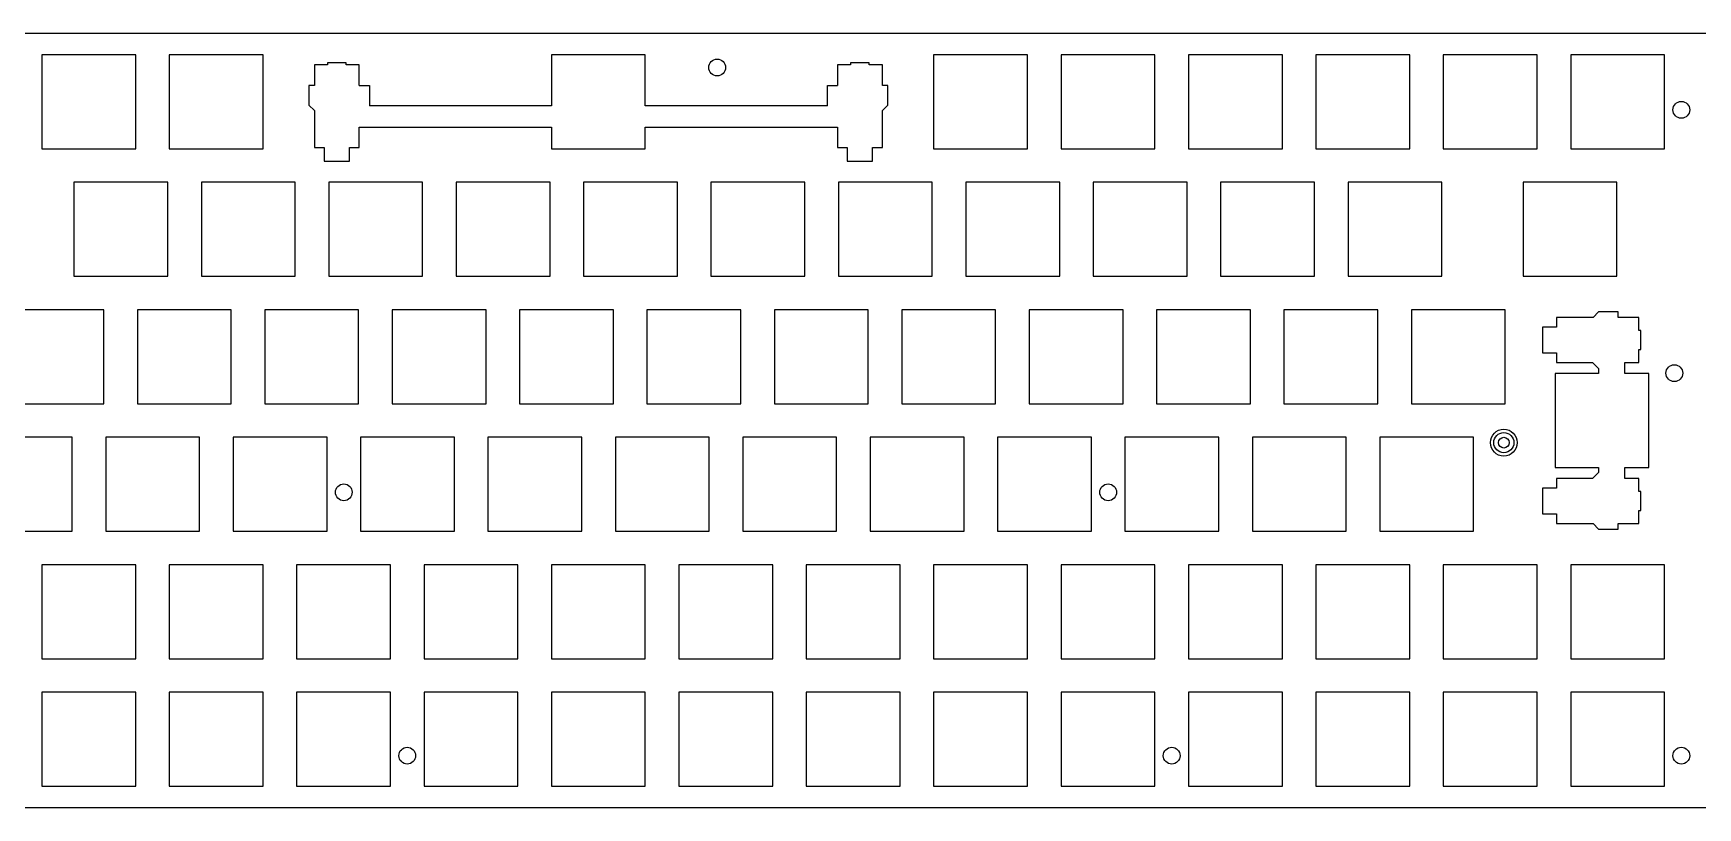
# Model space of a CAD drawing. Header units: millimetres. Extents: x 996 to 7194, y -92 to 581.
# Drawn here: x 6726.6 to 6974.9, y 198.1 to 313.5 of the extents above; entities that cross this region are included whole.
import ezdxf

# ---------------------------------------------------------------- set-up
doc = ezdxf.new("R2010")
doc.units = ezdxf.units.MM
doc.header["$LTSCALE"] = 30.734
doc.layers.get('0').update_dxf_attribs({"linetype": 'CONTINUOUS'})

msp = doc.modelspace()

# ---------------------------------------------------------------- linework, layer by layer
at = {"color": 7, "linetype": 'Continuous'}
for p, q in [((6689.216, 313.502), (6989.616, 313.502)), ((6727.916, 310.302), (6727.916, 296.302)), ((6741.916, 310.302), (6727.916, 310.302)), ((6741.916, 296.302), (6741.916, 310.302)), ((6746.916, 310.302), (6746.916, 296.302)), ((6760.916, 310.302), (6746.916, 310.302)), ((6760.916, 296.302), (6760.916, 310.302)), ((6860.916, 310.302), (6860.916, 296.302)), ((6874.916, 310.302), (6860.916, 310.302)), ((6874.916, 296.302), (6874.916, 310.302)), ((6879.916, 310.302), (6879.916, 296.302)), ((6893.916, 310.302), (6879.916, 310.302)), ((6893.916, 296.302), (6893.916, 310.302)), ((6912.916, 310.302), (6898.916, 310.302)), ((6898.916, 310.302), (6898.916, 296.302)), ((6912.916, 296.302), (6912.916, 310.302)), ((6931.916, 310.302), (6917.916, 310.302)), ((6917.916, 310.302), (6917.916, 296.302)), ((6931.916, 296.302), (6931.916, 310.302)), ((6950.916, 310.302), (6936.916, 310.302)), ((6936.916, 310.302), (6936.916, 296.302)), ((6950.916, 296.302), (6950.916, 310.302)), ((6969.916, 310.302), (6955.916, 310.302)), ((6955.916, 310.302), (6955.916, 296.302)), ((6969.916, 296.302), (6969.916, 310.302)), ((6727.916, 296.302), (6741.916, 296.302)), ((6746.916, 296.302), (6760.916, 296.302)), ((6860.916, 296.302), (6874.916, 296.302)), ((6879.916, 296.302), (6893.916, 296.302)), ((6898.916, 296.302), (6912.916, 296.302)), ((6917.916, 296.302), (6931.916, 296.302)), ((6936.916, 296.302), (6950.916, 296.302)), ((6955.916, 296.302), (6969.916, 296.302)), ((6732.711, 291.302), (6732.711, 277.302)), ((6746.711, 291.302), (6732.711, 291.302)), ((6746.711, 277.302), (6746.711, 291.302)), ((6751.711, 291.302), (6751.711, 277.302)), ((6765.711, 291.302), (6751.711, 291.302)), ((6765.711, 277.302), (6765.711, 291.302)), ((6770.711, 291.302), (6770.711, 277.302)), ((6784.711, 291.302), (6770.711, 291.302)), ((6784.711, 277.302), (6784.711, 291.302)), ((6789.711, 291.302), (6789.711, 277.302)), ((6803.711, 291.302), (6789.711, 291.302)), ((6803.711, 277.302), (6803.711, 291.302)), ((6808.711, 291.302), (6808.711, 277.302)), ((6822.711, 291.302), (6808.711, 291.302)), ((6822.711, 277.302), (6822.711, 291.302)), ((6827.711, 291.302), (6827.711, 277.302)), ((6841.711, 291.302), (6827.711, 291.302)), ((6841.711, 277.302), (6841.711, 291.302)), ((6846.711, 291.302), (6846.711, 277.302)), ((6860.711, 291.302), (6846.711, 291.302)), ((6860.711, 277.302), (6860.711, 291.302)), ((6865.711, 291.302), (6865.711, 277.302)), ((6879.711, 291.302), (6865.711, 291.302)), ((6879.711, 277.302), (6879.711, 291.302)), ((6898.711, 291.302), (6884.711, 291.302)), ((6884.711, 291.302), (6884.711, 277.302)), ((6898.711, 277.302), (6898.711, 291.302)), ((6917.711, 291.302), (6903.711, 291.302)), ((6903.711, 291.302), (6903.711, 277.302)), ((6917.711, 277.302), (6917.711, 291.302)), ((6936.711, 291.302), (6922.711, 291.302)), ((6922.711, 291.302), (6922.711, 277.302)), ((6936.711, 277.302), (6936.711, 291.302)), ((6962.814, 291.302), (6948.814, 291.302)), ((6948.814, 291.302), (6948.814, 277.302)), ((6962.814, 277.302), (6962.814, 291.302)), ((6732.711, 277.302), (6746.711, 277.302)), ((6751.711, 277.302), (6765.711, 277.302)), ((6770.711, 277.302), (6784.711, 277.302)), ((6789.711, 277.302), (6803.711, 277.302)), ((6808.711, 277.302), (6822.711, 277.302)), ((6827.711, 277.302), (6841.711, 277.302)), ((6846.711, 277.302), (6860.711, 277.302)), ((6865.711, 277.302), (6879.711, 277.302)), ((6884.711, 277.302), (6898.711, 277.302)), ((6903.711, 277.302), (6917.711, 277.302)), ((6922.711, 277.302), (6936.711, 277.302)), ((6948.814, 277.302), (6962.814, 277.302)), ((6737.161, 272.302), (6723.161, 272.302)), ((6737.161, 258.302), (6737.161, 272.302)), ((6742.161, 272.302), (6742.161, 258.302)), ((6756.161, 272.302), (6742.161, 272.302)), ((6756.161, 258.302), (6756.161, 272.302)), ((6761.161, 272.302), (6761.161, 258.302)), ((6775.161, 272.302), (6761.161, 272.302)), ((6775.161, 258.302), (6775.161, 272.302)), ((6780.161, 272.302), (6780.161, 258.302)), ((6794.161, 272.302), (6780.161, 272.302)), ((6794.161, 258.302), (6794.161, 272.302)), ((6799.161, 272.302), (6799.161, 258.302)), ((6813.161, 272.302), (6799.161, 272.302)), ((6813.161, 258.302), (6813.161, 272.302)), ((6818.161, 272.302), (6818.161, 258.302)), ((6832.161, 272.302), (6818.161, 272.302)), ((6832.161, 258.302), (6832.161, 272.302)), ((6837.161, 272.302), (6837.161, 258.302)), ((6851.161, 272.302), (6837.161, 272.302)), ((6851.161, 258.302), (6851.161, 272.302)), ((6856.161, 272.302), (6856.161, 258.302)), ((6870.161, 272.302), (6856.161, 272.302)), ((6870.161, 258.302), (6870.161, 272.302)), ((6889.161, 272.302), (6875.161, 272.302)), ((6875.161, 272.302), (6875.161, 258.302)), ((6889.161, 258.302), (6889.161, 272.302)), ((6908.161, 272.302), (6894.161, 272.302)), ((6894.161, 272.302), (6894.161, 258.302)), ((6908.161, 258.302), (6908.161, 272.302)), ((6927.161, 272.302), (6913.161, 272.302)), ((6913.161, 272.302), (6913.161, 258.302)), ((6927.161, 258.302), (6927.161, 272.302)), ((6946.161, 272.302), (6932.161, 272.302)), ((6932.161, 272.302), (6932.161, 258.302)), ((6946.161, 258.302), (6946.161, 272.302)), ((6959.255, 271.15), (6953.78, 271.15)), ((6953.78, 271.15), (6953.78, 269.7)), ((6960.08, 271.975), (6959.255, 271.15)), ((6962.98, 271.975), (6960.08, 271.975)), ((6962.98, 271.15), (6962.98, 271.975)), ((6966.08, 271.15), (6962.98, 271.15)), ((6966.08, 269.2), (6966.08, 271.15)), ((6953.78, 269.7), (6951.73, 269.7)), ((6951.73, 269.7), (6951.73, 265.9)), ((6966.38, 269.2), (6966.08, 269.2)), ((6966.38, 266.4), (6966.38, 269.2)), ((6951.73, 265.9), (6953.78, 265.9)), ((6953.78, 265.9), (6953.78, 264.45)), ((6966.08, 266.4), (6966.38, 266.4)), ((6966.08, 264.45), (6966.08, 266.4)), ((6953.78, 264.45), (6959.18, 264.45)), ((6959.18, 264.45), (6960.08, 263.55)), ((6960.08, 263.55), (6960.08, 262.8)), ((6963.98, 264.45), (6966.08, 264.45)), ((6963.98, 262.8), (6963.98, 264.45)), ((6960.08, 262.8), (6953.58, 262.8)), ((6953.58, 262.8), (6953.58, 248.8)), ((6967.58, 262.8), (6963.98, 262.8)), ((6967.58, 248.8), (6967.58, 262.8)), ((6723.161, 258.302), (6737.161, 258.302)), ((6742.161, 258.302), (6756.161, 258.302)), ((6761.161, 258.302), (6775.161, 258.302)), ((6780.161, 258.302), (6794.161, 258.302)), ((6799.161, 258.302), (6813.161, 258.302)), ((6818.161, 258.302), (6832.161, 258.302)), ((6837.161, 258.302), (6851.161, 258.302)), ((6856.161, 258.302), (6870.161, 258.302)), ((6875.161, 258.302), (6889.161, 258.302)), ((6894.161, 258.302), (6908.161, 258.302)), ((6913.161, 258.302), (6927.161, 258.302)), ((6932.161, 258.302), (6946.161, 258.302)), ((6732.446, 253.302), (6718.446, 253.302)), ((6732.446, 239.302), (6732.446, 253.302)), ((6737.446, 253.302), (6737.446, 239.302)), ((6751.446, 253.302), (6737.446, 253.302)), ((6751.446, 239.302), (6751.446, 253.302)), ((6756.446, 253.302), (6756.446, 239.302)), ((6770.446, 253.302), (6756.446, 253.302)), ((6770.446, 239.302), (6770.446, 253.302)), ((6775.446, 253.302), (6775.446, 239.302)), ((6789.446, 253.302), (6775.446, 253.302)), ((6789.446, 239.302), (6789.446, 253.302)), ((6794.446, 253.302), (6794.446, 239.302)), ((6808.446, 253.302), (6794.446, 253.302)), ((6808.446, 239.302), (6808.446, 253.302)), ((6813.446, 253.302), (6813.446, 239.302)), ((6827.446, 253.302), (6813.446, 253.302)), ((6827.446, 239.302), (6827.446, 253.302)), ((6832.446, 253.302), (6832.446, 239.302)), ((6846.446, 253.302), (6832.446, 253.302)), ((6846.446, 239.302), (6846.446, 253.302)), ((6865.446, 253.302), (6851.446, 253.302)), ((6851.446, 253.302), (6851.446, 239.302)), ((6865.446, 239.302), (6865.446, 253.302)), ((6884.446, 253.302), (6870.446, 253.302)), ((6870.446, 253.302), (6870.446, 239.302)), ((6884.446, 239.302), (6884.446, 253.302)), ((6903.446, 253.302), (6889.446, 253.302)), ((6889.446, 253.302), (6889.446, 239.302)), ((6903.446, 239.302), (6903.446, 253.302)), ((6922.446, 253.302), (6908.446, 253.302)), ((6908.446, 253.302), (6908.446, 239.302)), ((6922.446, 239.302), (6922.446, 253.302)), ((6941.446, 253.302), (6927.446, 253.302)), ((6927.446, 253.302), (6927.446, 239.302)), ((6941.446, 239.302), (6941.446, 253.302)), ((6953.58, 248.8), (6960.08, 248.8)), ((6960.08, 248.8), (6960.08, 248.05)), ((6963.98, 248.8), (6967.58, 248.8)), ((6963.98, 247.15), (6963.98, 248.8)), ((6959.18, 247.15), (6953.78, 247.15)), ((6953.78, 247.15), (6953.78, 245.7)), ((6960.08, 248.05), (6959.18, 247.15)), ((6966.08, 247.15), (6963.98, 247.15)), ((6966.08, 245.2), (6966.08, 247.15)), ((6953.78, 245.7), (6951.73, 245.7)), ((6951.73, 245.7), (6951.73, 241.9)), ((6966.38, 245.2), (6966.08, 245.2)), ((6966.38, 242.4), (6966.38, 245.2)), ((6951.73, 241.9), (6953.78, 241.9)), ((6953.78, 241.9), (6953.78, 240.45)), ((6966.08, 242.4), (6966.38, 242.4)), ((6966.08, 240.45), (6966.08, 242.4)), ((6718.446, 239.302), (6732.446, 239.302)), ((6737.446, 239.302), (6751.446, 239.302)), ((6756.446, 239.302), (6770.446, 239.302)), ((6775.446, 239.302), (6789.446, 239.302)), ((6794.446, 239.302), (6808.446, 239.302)), ((6813.446, 239.302), (6827.446, 239.302)), ((6832.446, 239.302), (6846.446, 239.302)), ((6851.446, 239.302), (6865.446, 239.302)), ((6870.446, 239.302), (6884.446, 239.302)), ((6889.446, 239.302), (6903.446, 239.302)), ((6908.446, 239.302), (6922.446, 239.302)), ((6927.446, 239.302), (6941.446, 239.302)), ((6953.78, 240.45), (6959.255, 240.45)), ((6959.255, 240.45), (6960.08, 239.625)), ((6960.08, 239.625), (6962.98, 239.625)), ((6962.98, 240.45), (6966.08, 240.45)), ((6962.98, 239.625), (6962.98, 240.45)), ((6727.916, 234.302), (6727.916, 220.302)), ((6741.916, 234.302), (6727.916, 234.302)), ((6741.916, 220.302), (6741.916, 234.302)), ((6746.916, 234.302), (6746.916, 220.302)), ((6760.916, 234.302), (6746.916, 234.302)), ((6760.916, 220.302), (6760.916, 234.302)), ((6765.916, 234.302), (6765.916, 220.302)), ((6779.916, 234.302), (6765.916, 234.302)), ((6779.916, 220.302), (6779.916, 234.302)), ((6784.916, 234.302), (6784.916, 220.302)), ((6798.916, 234.302), (6784.916, 234.302)), ((6798.916, 220.302), (6798.916, 234.302)), ((6803.916, 234.302), (6803.916, 220.302)), ((6817.916, 234.302), (6803.916, 234.302)), ((6817.916, 220.302), (6817.916, 234.302)), ((6836.916, 234.302), (6822.916, 234.302)), ((6822.916, 234.302), (6822.916, 220.302)), ((6836.916, 220.302), (6836.916, 234.302)), ((6855.916, 234.302), (6841.916, 234.302)), ((6841.916, 234.302), (6841.916, 220.302)), ((6855.916, 220.302), (6855.916, 234.302)), ((6874.916, 234.302), (6860.916, 234.302)), ((6860.916, 234.302), (6860.916, 220.302)), ((6874.916, 220.302), (6874.916, 234.302)), ((6893.916, 234.302), (6879.916, 234.302)), ((6879.916, 234.302), (6879.916, 220.302)), ((6893.916, 220.302), (6893.916, 234.302)), ((6912.916, 234.302), (6898.916, 234.302)), ((6898.916, 234.302), (6898.916, 220.302)), ((6912.916, 220.302), (6912.916, 234.302)), ((6931.916, 234.302), (6917.916, 234.302)), ((6917.916, 234.302), (6917.916, 220.302)), ((6931.916, 220.302), (6931.916, 234.302)), ((6950.916, 234.302), (6936.916, 234.302)), ((6936.916, 234.302), (6936.916, 220.302)), ((6950.916, 220.302), (6950.916, 234.302)), ((6969.916, 234.302), (6955.916, 234.302)), ((6955.916, 234.302), (6955.916, 220.302)), ((6969.916, 220.302), (6969.916, 234.302)), ((6727.916, 220.302), (6741.916, 220.302)), ((6746.916, 220.302), (6760.916, 220.302)), ((6765.916, 220.302), (6779.916, 220.302)), ((6784.916, 220.302), (6798.916, 220.302)), ((6803.916, 220.302), (6817.916, 220.302)), ((6822.916, 220.302), (6836.916, 220.302)), ((6841.916, 220.302), (6855.916, 220.302)), ((6860.916, 220.302), (6874.916, 220.302)), ((6879.916, 220.302), (6893.916, 220.302)), ((6898.916, 220.302), (6912.916, 220.302)), ((6917.916, 220.302), (6931.916, 220.302)), ((6936.916, 220.302), (6950.916, 220.302)), ((6955.916, 220.302), (6969.916, 220.302)), ((6727.916, 215.302), (6727.916, 201.302)), ((6741.916, 215.302), (6727.916, 215.302)), ((6741.916, 201.302), (6741.916, 215.302)), ((6746.916, 215.302), (6746.916, 201.302)), ((6760.916, 215.302), (6746.916, 215.302)), ((6760.916, 201.302), (6760.916, 215.302)), ((6765.916, 215.302), (6765.916, 201.302)), ((6779.916, 215.302), (6765.916, 215.302)), ((6779.916, 201.302), (6779.916, 215.302)), ((6784.916, 215.302), (6784.916, 201.302)), ((6798.916, 215.302), (6784.916, 215.302)), ((6798.916, 201.302), (6798.916, 215.302)), ((6803.916, 215.302), (6803.916, 201.302)), ((6817.916, 215.302), (6803.916, 215.302)), ((6817.916, 201.302), (6817.916, 215.302)), ((6836.916, 215.302), (6822.916, 215.302)), ((6822.916, 215.302), (6822.916, 201.302)), ((6836.916, 201.302), (6836.916, 215.302)), ((6855.916, 215.302), (6841.916, 215.302)), ((6841.916, 215.302), (6841.916, 201.302)), ((6855.916, 201.302), (6855.916, 215.302)), ((6874.916, 215.302), (6860.916, 215.302)), ((6860.916, 215.302), (6860.916, 201.302)), ((6874.916, 201.302), (6874.916, 215.302)), ((6893.916, 215.302), (6879.916, 215.302)), ((6879.916, 215.302), (6879.916, 201.302)), ((6893.916, 201.302), (6893.916, 215.302)), ((6912.916, 215.302), (6898.916, 215.302)), ((6898.916, 215.302), (6898.916, 201.302)), ((6912.916, 201.302), (6912.916, 215.302)), ((6931.916, 215.302), (6917.916, 215.302)), ((6917.916, 215.302), (6917.916, 201.302)), ((6931.916, 201.302), (6931.916, 215.302)), ((6950.916, 215.302), (6936.916, 215.302)), ((6936.916, 215.302), (6936.916, 201.302)), ((6950.916, 201.302), (6950.916, 215.302)), ((6969.916, 215.302), (6955.916, 215.302)), ((6955.916, 215.302), (6955.916, 201.302)), ((6969.916, 201.302), (6969.916, 215.302)), ((6727.916, 201.302), (6741.916, 201.302)), ((6746.916, 201.302), (6760.916, 201.302)), ((6765.916, 201.302), (6779.916, 201.302)), ((6784.916, 201.302), (6798.916, 201.302)), ((6803.916, 201.302), (6817.916, 201.302)), ((6822.916, 201.302), (6836.916, 201.302)), ((6841.916, 201.302), (6855.916, 201.302)), ((6860.916, 201.302), (6874.916, 201.302)), ((6879.916, 201.302), (6893.916, 201.302)), ((6898.916, 201.302), (6912.916, 201.302)), ((6917.916, 201.302), (6931.916, 201.302)), ((6936.916, 201.302), (6950.916, 201.302)), ((6955.916, 201.302), (6969.916, 201.302)), ((6989.616, 198.102), (6689.216, 198.102))]:
    msp.add_line(p, q, dxfattribs=at)
at = {"color": 4, "linetype": 'Continuous'}
for p, q in [((6803.916, 310.302), (6803.916, 302.702)), ((6817.916, 310.302), (6803.916, 310.302)), ((6817.916, 302.702), (6817.916, 310.302)), ((6768.566, 308.802), (6768.566, 305.702)), ((6770.516, 308.802), (6768.566, 308.802)), ((6770.516, 309.102), (6770.516, 308.802)), ((6773.316, 309.102), (6770.516, 309.102)), ((6773.316, 308.802), (6773.316, 309.102)), ((6775.266, 308.802), (6773.316, 308.802)), ((6775.266, 305.702), (6775.266, 308.802)), ((6846.566, 308.802), (6846.566, 305.702)), ((6848.516, 308.802), (6846.566, 308.802)), ((6848.516, 309.102), (6848.516, 308.802)), ((6851.316, 309.102), (6848.516, 309.102)), ((6851.316, 308.802), (6851.316, 309.102)), ((6853.266, 308.802), (6851.316, 308.802)), ((6853.266, 305.702), (6853.266, 308.802)), ((6767.741, 305.702), (6767.741, 302.802)), ((6768.566, 305.702), (6767.741, 305.702)), ((6775.266, 305.702), (6776.766, 305.702)), ((6776.766, 305.702), (6776.766, 302.702)), ((6845.066, 302.702), (6845.066, 305.702)), ((6845.066, 305.702), (6846.566, 305.702)), ((6854.091, 305.702), (6853.266, 305.702)), ((6854.091, 302.802), (6854.091, 305.702)), ((6767.741, 302.802), (6768.566, 301.977)), ((6768.566, 301.977), (6768.566, 296.502)), ((6803.916, 302.702), (6776.766, 302.702)), ((6845.066, 302.702), (6817.916, 302.702)), ((6853.266, 301.977), (6854.091, 302.802)), ((6853.266, 296.502), (6853.266, 301.977)), ((6775.266, 296.502), (6775.266, 299.502)), ((6775.266, 299.502), (6803.916, 299.502)), ((6803.916, 299.502), (6803.916, 296.302)), ((6817.916, 296.302), (6817.916, 299.502)), ((6817.916, 299.502), (6846.566, 299.502)), ((6846.566, 299.502), (6846.566, 296.502)), ((6768.566, 296.502), (6770.016, 296.502)), ((6770.016, 296.502), (6770.016, 294.452)), ((6773.816, 294.452), (6773.816, 296.502)), ((6773.816, 296.502), (6775.266, 296.502)), ((6803.916, 296.302), (6817.916, 296.302)), ((6846.566, 296.502), (6848.016, 296.502)), ((6848.016, 296.502), (6848.016, 294.452)), ((6851.816, 294.452), (6851.816, 296.502)), ((6851.816, 296.502), (6853.266, 296.502)), ((6770.016, 294.452), (6773.816, 294.452)), ((6848.016, 294.452), (6851.816, 294.452))]:
    msp.add_line(p, q, dxfattribs=at)
msp.add_circle((6828.636, 308.402), 1.25, dxfattribs=at)
at = {"color": 7, "linetype": 'Continuous'}
for centre, radius in [((6972.416, 302.102), 1.25), ((6971.376, 262.852), 1.25), ((6945.946, 252.502), 2), ((6945.946, 252.502), 1.5), ((6945.946, 252.502), 0.8), ((6772.946, 245.102), 1.25), ((6886.946, 245.102), 1.25), ((6782.416, 205.852), 1.25), ((6896.416, 205.852), 1.25), ((6972.416, 205.852), 1.25)]:
    msp.add_circle(centre, radius, dxfattribs=at)

doc.saveas('drawing.dxf')
